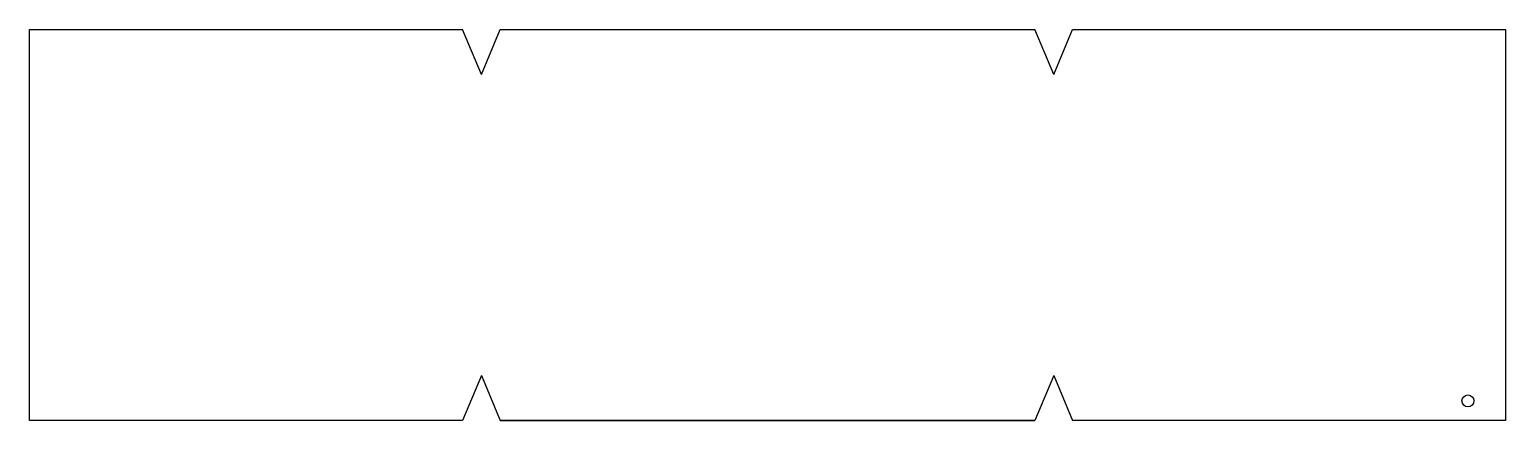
# Model space of a CAD drawing. Header units: inches. Extents: x 7679 to 8169, y 1710 to 1840.
import ezdxf

# ---------------------------------------------------------------- set-up
doc = ezdxf.new("R2010")
doc.units = ezdxf.units.IN
doc.header["$MEASUREMENT"] = 0

msp = doc.modelspace()

# ---------------------------------------------------------------- linework, layer by layer
for p, q in [((7678.72, 1840), (7822.5, 1840)), ((7678.72, 1710), (7678.72, 1840)), ((7828.72, 1825), (7822.5, 1840)), ((7828.72, 1825), (7834.93, 1840)), ((7834.93, 1840), (8012.5, 1840)), ((8018.72, 1825), (8012.5, 1840)), ((8018.72, 1825), (8024.93, 1840)), ((8024.93, 1840), (8168.72, 1840)), ((8168.72, 1840), (8168.72, 1710)), ((7828.72, 1725), (7822.5, 1710)), ((7828.72, 1725), (7834.93, 1710)), ((8018.72, 1725), (8012.5, 1710)), ((8018.72, 1725), (8024.93, 1710)), ((7822.5, 1710), (7678.72, 1710)), ((7834.93, 1710), (8012.5, 1710)), ((8012.5, 1710), (7834.93, 1710)), ((8168.72, 1710), (8024.93, 1710))]:
    msp.add_line(p, q)
msp.add_circle((8156.25, 1716.5), 2)

doc.saveas('drawing.dxf')
